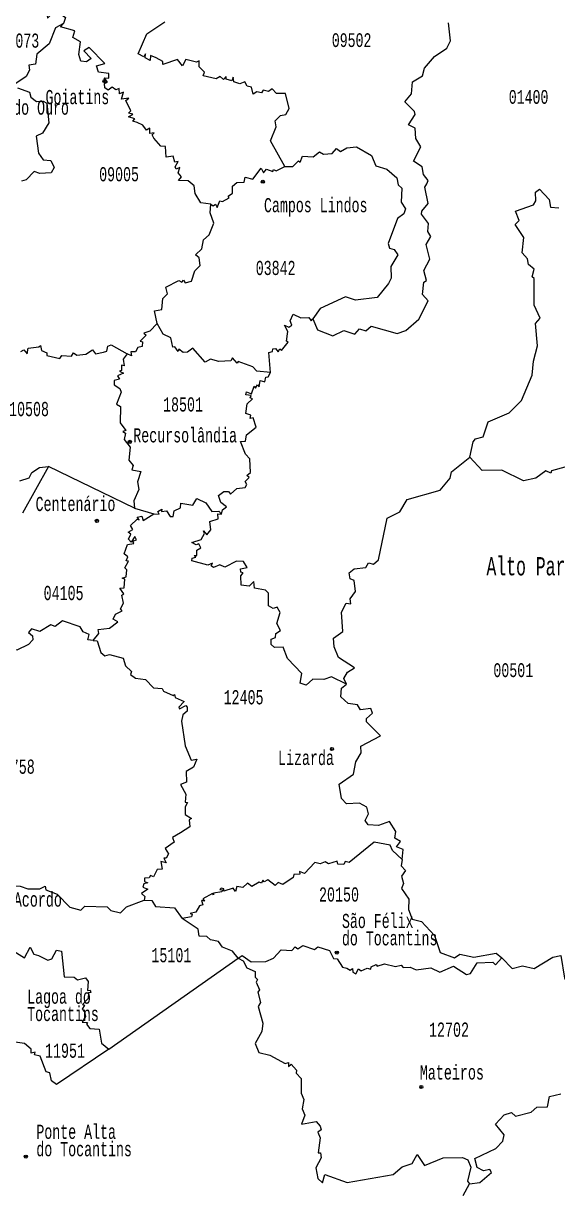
# Model space of a CAD drawing. Header units: millimetres. Extents: x 9851 to 10267, y 23387 to 23778.
# Drawn here: x 10115.32 to 10130.38, y 23616.4 to 23649.32 of the extents above; entities that cross this region are included whole.
import ezdxf
from ezdxf.enums import TextEntityAlignment as Align

# ---------------------------------------------------------------- set-up
doc = ezdxf.new("R2010")
doc.units = ezdxf.units.MM
doc.layers.add('3', color=7, linetype='Continuous')
doc.styles.add('MONOTXT', font='MONOTXT', dxfattribs={"height": 0.2})

# ---------------------------------------------------------------- blocks, each defined once
blk = doc.blocks.new('SEDE')
at = {"layer": '3', "color": 7, "linetype": 'Continuous'}
blk.add_circle((0, 0), 0.00451, dxfattribs=at)

msp = doc.modelspace()

# ---------------------------------------------------------------- linework, layer by layer
at = {"color": 7, "linetype": 'Continuous'}
for p, q in [((10116.031, 23636.821), (10115.296, 23635.506)), ((10118.458, 23635.643), (10116.031, 23636.821)), ((10118.458, 23635.643), (10119.002, 23635.487)), ((10117.731, 23620.386), (10121.38, 23622.956))]:
    msp.add_line(p, q, dxfattribs=at)
for points in [[(10114.847, 23650.402), (10115.124, 23650.297), (10115.463, 23650.468), (10115.709, 23650.43), (10115.777, 23650.005), (10115.953, 23649.876), (10116.004, 23649.463), (10116.138, 23649.61), (10116.375, 23649.581), (10116.513, 23649.486), (10116.455, 23649.316)], [(10122.69, 23645.286), (10122.29, 23646.007), (10122.447, 23646.4), (10122.417, 23646.573), (10122.57, 23646.72), (10122.717, 23646.755), (10122.812, 23646.916), (10122.715, 23647.34), (10122.454, 23647.341), (10122.339, 23647.479), (10122.237, 23647.4), (10122.081, 23647.438), (10122.035, 23647.363), (10121.899, 23647.386), (10121.799, 23647.321), (10121.755, 23647.517), (10121.635, 23647.545), (10121.567, 23647.67), (10121.426, 23647.619), (10121.257, 23647.671), (10121.237, 23647.805), (10121.198, 23647.7), (10121.042, 23647.746), (10121.035, 23647.818), (10120.963, 23647.738), (10120.87, 23647.818), (10120.758, 23647.759), (10120.39, 23647.842), (10120.427, 23647.941), (10120.274, 23648.097), (10120.279, 23648.264), (10120.198, 23648.226), (10119.905, 23648.305), (10119.809, 23648.124), (10119.667, 23648.305), (10119.249, 23648.164), (10119.254, 23648.249), (10119.065, 23648.352), (10118.901, 23648.414), (10118.9, 23648.272), (10118.755, 23648.349), (10118.762, 23648.459), (10118.717, 23648.374), (10118.56, 23648.465), (10118.801, 23649.026), (10119.313, 23649.36)], [(10123.478, 23640.985), (10123.611, 23640.676), (10124.042, 23640.509), (10124.357, 23640.659), (10124.669, 23640.554), (10124.795, 23640.701), (10124.973, 23640.653), (10125.127, 23640.783), (10125.863, 23640.571), (10126.108, 23640.659), (10126.475, 23640.976), (10126.734, 23641.49), (10126.573, 23641.676), (10126.615, 23642.024), (10126.685, 23642.07), (10126.615, 23642.349), (10126.778, 23642.668), (10126.681, 23643.088), (10126.806, 23643.31), (10126.728, 23643.452), (10126.74, 23643.676), (10126.55, 23643.935), (10126.552, 23644.027), (10126.735, 23644.243), (10126.644, 23644.698), (10126.701, 23644.792), (10126.732, 23644.885), (10126.602, 23645.058), (10126.567, 23645.278), (10126.319, 23645.434), (10126.526, 23645.834), (10126.39, 23646.077), (10126.367, 23646.368), (10126.182, 23646.462), (10126.366, 23646.751), (10126.345, 23646.835), (10126.078, 23647.111), (10126.266, 23647.338), (10126.288, 23647.669), (10126.572, 23647.844), (10126.628, 23648.06), (10126.908, 23648.387), (10127.265, 23648.619), (10127.365, 23648.831), (10127.305, 23649.337)], [(10116.455, 23649.316), (10116.231, 23649.195), (10116.048, 23648.743), (10115.701, 23648.453), (10115.663, 23648.173), (10115.479, 23648.146), (10115.497, 23647.997), (10115.401, 23647.823), (10115.076, 23647.603)], [(10120.611, 23644.22), (10120.321, 23644.261), (10120.166, 23644.518), (10120.137, 23644.74), (10119.972, 23644.882), (10119.692, 23644.889), (10119.778, 23644.996), (10119.689, 23645.103), (10119.736, 23645.251), (10119.633, 23645.205), (10119.597, 23645.271), (10119.684, 23645.427), (10119.591, 23645.408), (10119.541, 23645.577), (10119.345, 23645.544), (10119.328, 23645.848), (10119.198, 23645.859), (10119.003, 23646.086), (10118.956, 23646.178), (10119.011, 23646.234), (10118.885, 23646.219), (10118.884, 23646.366), (10118.791, 23646.304), (10118.69, 23646.45), (10118.53, 23646.521), (10118.411, 23646.558), (10118.46, 23646.63), (10118.286, 23646.683), (10118.405, 23646.756), (10118.286, 23646.787), (10118.347, 23646.856), (10118.206, 23647.145), (10118.294, 23647.212), (10118.089, 23647.184), (10118.144, 23647.385), (10118.031, 23647.334), (10118.021, 23647.486), (10117.932, 23647.447), (10117.823, 23647.518), (10117.714, 23647.441), (10117.614, 23647.505), (10117.605, 23647.626), (10117.697, 23647.662), (10117.596, 23647.782), (10117.73, 23647.777), (10117.731, 23647.906), (10117.441, 23647.945), (10117.379, 23648.127), (10117.614, 23648.19), (10117.172, 23648.636), (10117.028, 23648.543), (10117.234, 23648.328), (10117.105, 23648.238), (10116.937, 23648.256), (10116.883, 23648.445), (10116.935, 23648.797), (10116.715, 23648.925), (10116.77, 23649.106), (10116.365, 23649.226), (10116.455, 23649.316)], [(10115.155, 23647.504), (10115.491, 23647.384), (10115.533, 23647.238), (10115.687, 23647.113), (10115.883, 23647.128), (10115.981, 23647.068), (10116.043, 23646.512), (10115.858, 23646.224), (10115.678, 23646.137), (10115.749, 23645.662), (10115.88, 23645.471), (10116.096, 23645.45), (10116.19, 23645.253), (10116.106, 23645.105), (10115.784, 23645.084), (10115.624, 23645.147), (10115.403, 23644.911), (10115.272, 23644.87)], [(10122.69, 23645.286), (10122.922, 23645.283), (10123.074, 23645.441), (10123.123, 23645.409), (10123.195, 23645.573), (10123.491, 23645.561), (10123.672, 23645.697), (10123.786, 23645.629), (10124.025, 23645.652), (10124.151, 23645.791), (10124.266, 23645.708), (10124.443, 23645.809), (10124.71, 23645.835), (10125.132, 23645.592), (10125.262, 23645.302), (10125.569, 23645.206), (10125.853, 23644.964), (10125.892, 23644.766), (10125.987, 23644.676), (10125.974, 23644.276), (10126.094, 23644.093), (10126.052, 23643.949), (10125.865, 23643.819), (10125.604, 23643.113), (10125.642, 23642.982), (10125.771, 23642.943), (10125.881, 23642.788), (10125.678, 23642.464), (10125.687, 23642.132), (10125.62, 23641.987), (10125.298, 23641.586), (10124.688, 23641.512), (10124.404, 23641.604), (10123.688, 23641.281), (10123.478, 23640.985)], [(10120.611, 23644.22), (10120.671, 23644.175), (10120.736, 23644.22), (10120.782, 23644.124), (10120.864, 23644.318), (10120.937, 23644.292), (10121.128, 23644.402), (10121.095, 23644.45), (10121.213, 23644.535), (10121.222, 23644.73), (10121.342, 23644.828), (10121.542, 23644.843), (10121.578, 23644.982), (10121.794, 23644.928), (10122.029, 23645.241), (10122.093, 23645.103), (10122.177, 23645.209), (10122.357, 23645.142), (10122.375, 23645.201), (10122.448, 23645.163), (10122.69, 23645.286)], [(10127.911, 23637.084), (10128.007, 23637.519), (10128.073, 23637.602), (10128.281, 23637.654), (10128.426, 23638.083), (10129.019, 23638.337), (10129.364, 23638.679), (10129.671, 23639.4), (10129.701, 23639.797), (10129.821, 23640.224), (10129.765, 23640.856), (10129.895, 23641.007), (10129.727, 23641.377), (10129.72, 23642.122), (10129.67, 23642.171), (10129.719, 23642.391), (10129.559, 23642.522), (10129.537, 23642.681), (10129.381, 23642.846), (10129.428, 23643.277), (10129.184, 23643.65), (10129.3, 23643.758), (10129.199, 23644.023), (10129.702, 23644.202), (10129.769, 23644.318), (10129.756, 23644.562), (10129.869, 23644.645), (10130.142, 23644.349), (10130.183, 23644.141), (10130.418, 23644.117)], [(10119.09, 23640.859), (10119.02, 23641.21), (10119.221, 23641.254), (10119.249, 23641.558), (10119.381, 23641.693), (10119.34, 23641.877), (10119.707, 23642.068), (10119.792, 23642.025), (10119.838, 23642.076), (10119.887, 23642.006), (10120.061, 23642.051), (10120.155, 23642.34), (10120.309, 23642.489), (10120.28, 23642.708), (10120.176, 23642.792), (10120.354, 23642.962), (10120.403, 23643.219), (10120.556, 23643.36), (10120.69, 23643.686), (10120.587, 23643.977), (10120.611, 23644.22)], [(10122.29, 23639.475), (10122.245, 23640.035), (10122.345, 23640.062), (10122.351, 23640.14), (10122.433, 23640.147), (10122.505, 23640.055), (10122.548, 23640.142), (10122.601, 23640.093), (10122.791, 23640.33), (10122.737, 23640.357), (10122.777, 23640.632), (10122.688, 23640.807), (10122.806, 23640.748), (10122.886, 23640.806), (10122.839, 23640.935), (10122.932, 23641.116), (10123.144, 23641.012), (10123.369, 23641.021), (10123.435, 23640.933), (10123.478, 23640.985)], [(10119.09, 23640.859), (10118.89, 23640.635), (10118.719, 23640.582), (10118.782, 23640.525), (10118.614, 23640.355), (10118.684, 23640.338), (10118.667, 23640.208), (10118.545, 23640.18), (10118.483, 23640.06), (10118.355, 23640.052), (10118.37, 23639.94), (10118.243, 23640.002)], [(10122.29, 23639.475), (10121.904, 23639.509), (10121.791, 23639.634), (10121.379, 23639.78), (10121.35, 23639.738), (10121.22, 23639.883), (10121.172, 23639.802), (10120.833, 23639.78), (10120.595, 23639.846), (10120.449, 23639.766), (10120.097, 23640.163), (10119.948, 23640.051), (10119.827, 23640.039), (10119.707, 23640.131), (10119.69, 23640.07), (10119.591, 23640.2), (10119.537, 23640.183), (10119.475, 23640.455), (10119.261, 23640.557), (10119.09, 23640.859)], [(10115.251, 23640.069), (10115.333, 23640.109), (10115.425, 23640), (10115.456, 23640.159), (10115.755, 23640.198), (10115.805, 23640.23), (10115.828, 23640.093), (10115.979, 23640.025), (10115.983, 23639.952), (10116.348, 23639.869), (10116.41, 23639.95), (10116.677, 23639.932), (10116.731, 23640.03), (10116.832, 23639.962), (10117.078, 23639.993), (10117.273, 23640.114), (10117.351, 23640.001), (10117.576, 23640.044), (10117.675, 23640.075), (10117.702, 23640.212), (10117.797, 23640.251), (10118.243, 23640.002)], [(10118.243, 23640.002), (10118.131, 23639.849), (10118.163, 23639.66), (10118.086, 23639.677), (10118.087, 23639.527), (10118.035, 23639.507), (10118.14, 23639.459), (10117.971, 23639.383), (10118.027, 23639.287), (10117.88, 23639.25), (10117.877, 23639.124), (10118.044, 23639.026), (10118.077, 23638.919), (10117.949, 23638.58), (10118.058, 23638.511), (10118.05, 23638.056), (10118.213, 23637.841), (10118.129, 23637.811), (10118.198, 23637.762), (10118.165, 23637.58), (10118.331, 23637.366), (10118.298, 23636.997), (10118.412, 23636.846), (10118.382, 23636.73), (10118.637, 23636.682), (10118.542, 23636.391), (10118.575, 23636.174), (10118.431, 23635.854), (10118.458, 23635.643)], [(10120.909, 23635.473), (10120.932, 23635.597), (10121.05, 23635.68), (10120.892, 23635.809), (10120.827, 23636.008), (10120.975, 23636.119), (10121.101, 23636.12), (10121.159, 23636.042), (10121.341, 23636.202), (10121.575, 23636.227), (10121.622, 23636.318), (10121.575, 23636.4), (10121.683, 23636.512), (10121.62, 23636.569), (10121.728, 23636.651), (10121.706, 23637.042), (10121.583, 23637.172), (10121.444, 23637.529), (10121.584, 23637.536), (10121.613, 23637.711), (10121.887, 23637.932), (10121.799, 23638.199), (10121.717, 23638.18), (10121.73, 23638.265), (10121.592, 23638.313), (10121.629, 23638.589), (10121.778, 23638.734), (10121.718, 23638.756), (10121.747, 23638.822), (10121.592, 23638.839), (10121.613, 23638.926), (10121.75, 23638.874), (10121.826, 23639.091), (10121.866, 23639.027), (10121.923, 23639.129), (10121.969, 23639.071), (10122.002, 23639.244), (10122.128, 23639.206), (10122.155, 23639.344), (10122.226, 23639.35), (10122.29, 23639.475)], [(10115.221, 23636.415), (10115.483, 23636.504), (10115.561, 23636.651), (10115.774, 23636.79), (10116.031, 23636.821)], [(10124.428, 23630.681), (10124.359, 23630.844), (10124.457, 23631.021), (10124.653, 23631.146), (10124.208, 23631.431), (10124.084, 23631.734), (10124.068, 23631.978), (10124.324, 23632.169), (10124.295, 23632.711), (10124.426, 23632.969), (10124.551, 23632.946), (10124.537, 23633.086), (10124.688, 23633.294), (10124.65, 23633.603), (10124.531, 23633.655), (10124.505, 23633.825), (10124.652, 23633.937), (10124.975, 23633.974), (10125.052, 23634.103), (10125.19, 23634.071), (10125.333, 23634.19), (10125.574, 23635.369), (10125.934, 23635.54), (10126.146, 23635.891), (10127.071, 23636.15), (10127.356, 23636.496), (10127.393, 23636.675), (10127.911, 23637.084)], [(10131.365, 23636.951), (10131.223, 23636.969), (10130.8, 23636.798), (10130.583, 23636.802), (10130.211, 23636.695), (10130.195, 23636.636), (10130.055, 23636.696), (10129.772, 23636.491), (10129.419, 23636.415), (10128.807, 23636.721), (10128.255, 23636.708), (10127.911, 23637.084)], [(10119.002, 23635.487), (10119.149, 23635.481), (10119.11, 23635.549), (10119.222, 23635.618), (10119.213, 23635.548), (10119.353, 23635.57), (10119.459, 23635.411), (10119.541, 23635.414), (10119.573, 23635.573), (10119.747, 23635.657), (10119.76, 23635.79), (10120.097, 23635.73), (10120.215, 23635.916), (10120.467, 23635.8), (10120.637, 23635.554), (10120.828, 23635.56), (10120.909, 23635.473)], [(10117.292, 23631.917), (10117.45, 23632.109), (10117.427, 23632.228), (10117.749, 23632.264), (10117.982, 23632.442), (10117.852, 23632.516), (10117.922, 23632.657), (10118.104, 23632.749), (10118.058, 23632.806), (10118.143, 23632.971), (10118.101, 23633.189), (10118.153, 23633.228), (10118.036, 23633.391), (10118.163, 23633.397), (10118.185, 23633.641), (10118.105, 23633.672), (10118.222, 23633.706), (10118.242, 23633.908), (10118.179, 23633.96), (10118.283, 23634.147), (10118.221, 23634.164), (10118.264, 23634.274), (10118.164, 23634.357), (10118.259, 23634.622), (10118.433, 23634.652), (10118.407, 23634.72), (10118.508, 23634.755), (10118.467, 23634.849), (10118.361, 23634.683), (10118.284, 23634.77), (10118.354, 23634.917), (10118.271, 23634.97), (10118.404, 23635.046), (10118.345, 23635.16), (10118.533, 23635.335), (10118.587, 23635.315), (10118.526, 23635.396), (10118.662, 23635.421), (10118.698, 23635.3), (10119.002, 23635.487)], [(10124.428, 23630.681), (10124.007, 23630.889), (10123.794, 23630.811), (10123.483, 23630.821), (10123.296, 23630.653), (10123.123, 23630.707), (10123.17, 23630.985), (10122.765, 23631.408), (10122.646, 23631.729), (10122.403, 23631.715), (10122.305, 23631.797), (10122.31, 23631.955), (10122.429, 23632.001), (10122.439, 23632.109), (10122.567, 23632.196), (10122.467, 23632.396), (10122.563, 23632.703), (10122.478, 23632.854), (10122.363, 23632.821), (10122.237, 23632.896), (10122.232, 23633.252), (10122.145, 23633.332), (10121.84, 23633.392), (10121.821, 23633.574), (10121.689, 23633.442), (10121.464, 23633.473), (10121.454, 23633.737), (10121.521, 23633.818), (10121.45, 23633.84), (10121.441, 23633.938), (10121.635, 23633.969), (10121.523, 23634.14), (10121.326, 23634.152), (10120.997, 23633.979), (10120.863, 23634.045), (10120.683, 23633.975), (10120.62, 23634.016), (10120.654, 23634.094), (10120.521, 23634.036), (10120.069, 23634.158), (10120.077, 23634.237), (10120.179, 23634.267), (10120.139, 23634.315), (10120.214, 23634.315), (10120.215, 23634.459), (10120.322, 23634.531), (10120.27, 23634.64), (10120.192, 23634.608), (10120.071, 23634.677), (10120.336, 23634.767), (10120.432, 23634.934), (10120.399, 23635.007), (10120.492, 23634.896), (10120.603, 23635.034), (10120.574, 23635.267), (10120.81, 23635.341), (10120.803, 23635.491), (10120.909, 23635.473)], [(10117.292, 23631.917), (10117.134, 23631.937), (10117.18, 23632.086), (10117.006, 23632.155), (10116.922, 23632.299), (10116.423, 23632.471), (10116.217, 23632.305), (10116.092, 23632.358), (10115.786, 23632.164), (10115.549, 23632.245), (10115.462, 23632.141), (10115.578, 23632.047), (10115.587, 23631.93), (10115.463, 23631.803), (10115.137, 23631.641), (10114.771, 23631.777), (10114.583, 23631.491), (10114.364, 23631.494), (10114.277, 23631.248), (10113.929, 23631.461), (10113.492, 23631.447), (10113.512, 23631.607)], [(10117.292, 23631.917), (10117.399, 23631.9), (10117.505, 23631.572), (10117.618, 23631.478), (10117.753, 23631.521), (10118.13, 23631.414), (10118.201, 23631.199), (10118.368, 23631.043), (10118.342, 23630.956), (10118.481, 23630.848), (10118.769, 23630.814), (10118.99, 23630.574), (10119.235, 23630.559), (10119.275, 23630.485), (10119.541, 23630.358), (10119.583, 23630.394), (10119.598, 23630.306), (10119.859, 23630.197), (10119.703, 23630.033), (10119.726, 23629.982), (10119.903, 23630.083), (10119.935, 23630.036), (10119.941, 23629.917), (10119.819, 23629.815), (10119.783, 23629.643), (10119.887, 23628.941), (10120.055, 23628.535), (10120.212, 23628.567), (10120.117, 23628.344), (10119.914, 23628.221), (10119.921, 23627.914), (10119.753, 23627.852), (10119.897, 23627.579), (10119.884, 23627.355), (10119.95, 23627.347), (10119.879, 23627.218), (10119.88, 23627.002), (10120.059, 23626.889), (10119.994, 23626.851), (10120.01, 23626.657), (10119.754, 23626.487), (10119.525, 23626.358), (10119.57, 23626.227), (10119.322, 23626.051), (10119.41, 23625.892), (10119.351, 23625.777), (10119.277, 23625.77), (10119.351, 23625.641), (10119.194, 23625.68), (10119.238, 23625.466), (10119.093, 23625.459), (10118.986, 23625.251), (10118.902, 23625.285), (10118.869, 23625.217), (10118.735, 23625.213), (10118.738, 23625.118), (10118.829, 23625.079), (10118.72, 23625.049), (10118.69, 23624.954), (10118.828, 23624.899), (10118.652, 23624.773), (10118.746, 23624.692), (10118.726, 23624.585)], [(10126, 23625.732), (10126.027, 23626.022), (10125.84, 23626.096), (10125.953, 23626.244), (10125.796, 23626.337), (10125.82, 23626.522), (10125.642, 23626.81), (10125.332, 23626.694), (10125.039, 23626.717), (10124.96, 23626.833), (10125.056, 23627.022), (10125.005, 23627.211), (10124.795, 23627.324), (10124.434, 23627.308), (10124.292, 23627.456), (10124.223, 23627.862), (10124.626, 23628.139), (10124.695, 23628.495), (10124.843, 23628.743), (10124.838, 23628.934), (10125.389, 23629.226), (10125, 23629.619), (10124.999, 23629.714), (10125.164, 23629.867), (10125.116, 23629.992), (10124.83, 23629.962), (10124.737, 23630.102), (10124.48, 23630.139), (10124.275, 23630.327), (10124.294, 23630.565), (10124.428, 23630.681)], [(10112.35, 23625.999), (10112.568, 23625.929), (10112.866, 23625.562), (10113.224, 23625.513), (10113.598, 23625.266), (10113.997, 23625.185), (10114.163, 23625.025), (10114.469, 23624.91), (10114.64, 23624.895), (10114.789, 23625.008), (10115.232, 23624.985), (10115.445, 23624.907), (10115.782, 23624.907), (10115.933, 23624.98), (10115.958, 23624.877), (10116.273, 23624.756), (10116.63, 23624.392), (10116.94, 23624.31), (10117.056, 23624.419), (10117.679, 23624.402), (10117.784, 23624.3), (10118.06, 23624.232), (10118.225, 23624.398), (10118.726, 23624.585)], [(10126, 23625.732), (10125.73, 23625.987), (10125.667, 23626.144), (10125.213, 23626.221), (10124.507, 23625.648), (10124.393, 23625.68), (10124.36, 23625.599), (10124.184, 23625.608), (10124.17, 23625.691), (10123.92, 23625.615), (10123.832, 23625.671), (10123.69, 23625.613), (10123.536, 23625.656), (10123.248, 23625.346), (10123.111, 23625.4), (10123.113, 23625.32), (10122.95, 23625.314), (10122.93, 23625.226), (10122.637, 23625.033), (10122.506, 23625.086), (10122.422, 23625.006), (10122.212, 23625.167), (10122.107, 23625.103), (10122.073, 23625.157), (10122.033, 23625.066), (10121.969, 23625.099), (10121.766, 23624.971), (10121.642, 23625.068), (10121.51, 23624.951), (10121.335, 23624.979), (10121.3, 23624.831), (10121.232, 23624.924), (10120.971, 23624.844), (10120.977, 23624.909), (10120.899, 23624.931), (10120.861, 23624.889), (10120.933, 23624.884), (10120.92, 23624.825), (10120.677, 23624.789), (10120.681, 23624.738), (10120.655, 23624.782), (10120.382, 23624.63), (10120.429, 23624.557), (10120.347, 23624.576), (10120.377, 23624.46), (10120.284, 23624.43), (10120.179, 23624.25), (10120.025, 23624.216), (10120.083, 23624.198), (10120.059, 23624.12), (10119.801, 23624.072)], [(10126, 23625.732), (10125.97, 23625.558), (10126.099, 23625.426), (10125.986, 23625.269), (10126.038, 23625.06), (10125.98, 23624.914), (10126.185, 23624.617), (10126.182, 23624.324), (10126.287, 23624.053), (10126.55, 23623.988), (10126.917, 23623.595), (10127.077, 23623.109), (10127.481, 23622.96), (10127.625, 23623.068), (10128.026, 23622.981), (10128.647, 23623.099), (10128.807, 23622.967)], [(10118.726, 23624.585), (10118.945, 23624.577), (10119.048, 23624.413), (10119.582, 23624.376), (10119.801, 23624.072)], [(10121.38, 23622.956), (10121.216, 23623.148), (10120.935, 23623.26), (10120.82, 23623.423), (10120.595, 23623.468), (10120.494, 23623.566), (10120.28, 23623.574), (10120.246, 23623.776), (10119.801, 23624.072)], [(10115.056, 23623.155), (10115.352, 23622.96), (10115.509, 23623.26), (10115.612, 23623.067), (10115.749, 23623.025), (10116.015, 23622.893), (10116.128, 23622.937), (10116.253, 23623.176), (10116.396, 23623.153), (10116.473, 23622.431), (10116.756, 23622.421), (10116.847, 23622.34), (10117.074, 23622.394), (10117.145, 23622.292), (10117.133, 23622.038), (10117.207, 23622.05), (10117.226, 23621.983), (10117.156, 23621.979), (10117.144, 23621.819), (10116.991, 23621.649), (10117.044, 23621.623), (10116.977, 23621.513), (10117.04, 23621.436), (10117.07, 23621.307), (10116.983, 23621.149), (10117.133, 23621.135), (10117.097, 23621.093), (10117.197, 23620.973), (10117.46, 23620.95), (10117.523, 23620.554), (10117.731, 23620.386)], [(10121.38, 23622.956), (10121.488, 23623.033), (10121.74, 23622.851), (10122.154, 23622.862), (10122.369, 23622.956), (10122.589, 23623.193), (10122.894, 23623.167), (10122.98, 23623.273), (10123.064, 23623.217), (10123.196, 23623.311), (10123.533, 23623.198), (10123.622, 23623.274), (10123.952, 23623.17), (10124.065, 23622.947), (10124.171, 23622.935), (10124.322, 23622.703), (10124.444, 23622.675), (10124.535, 23622.619), (10124.597, 23622.664), (10124.608, 23622.557), (10124.696, 23622.516), (10124.768, 23622.648), (10124.841, 23622.598), (10125.014, 23622.674), (10125.121, 23622.645), (10125.123, 23622.708), (10125.272, 23622.771), (10125.295, 23622.726), (10125.503, 23622.789), (10125.811, 23622.715), (10125.975, 23622.756), (10126.027, 23622.689), (10126.222, 23622.704), (10126.392, 23622.62), (10126.808, 23622.679), (10127.059, 23622.563), (10127.453, 23622.73), (10127.811, 23622.493), (10127.926, 23622.523), (10128.12, 23622.825), (10128.559, 23622.839), (10128.636, 23622.77), (10128.807, 23622.967)], [(10128.807, 23622.967), (10129.099, 23622.665), (10129.397, 23622.733), (10129.725, 23622.665), (10130.248, 23622.98), (10130.474, 23623.028), (10130.579, 23622.392), (10130.701, 23622.192), (10130.794, 23622.294), (10131.017, 23622.313), (10131.291, 23622.211)], [(10121.38, 23622.956), (10121.517, 23622.878), (10121.618, 23622.677), (10121.856, 23622.574), (10121.852, 23622.414), (10121.925, 23622.348), (10121.882, 23622.279), (10121.983, 23622.059), (10121.935, 23621.998), (10122.003, 23621.704), (10121.942, 23621.59), (10122.069, 23621.12), (10122.04, 23620.887), (10121.861, 23620.545), (10121.962, 23620.288), (10122.273, 23620.216), (10122.699, 23619.983), (10122.792, 23620.011), (10122.797, 23619.894), (10122.872, 23619.964), (10123.018, 23619.791), (10123.013, 23619.713), (10123.158, 23619.562), (10123.152, 23619.146), (10123.225, 23618.967), (10123.181, 23618.701), (10123.26, 23618.523), (10123.165, 23618.267), (10123.576, 23618.35), (10123.687, 23618.218), (10123.718, 23618.108), (10123.622, 23618.049), (10123.686, 23617.881), (10123.636, 23617.466), (10123.7, 23617.464), (10123.717, 23617.319), (10123.57, 23617.043), (10123.619, 23616.741), (10123.757, 23616.618), (10123.824, 23616.849), (10124.45, 23616.624), (10125.749, 23616.855), (10125.997, 23617.065), (10126.285, 23617.166), (10126.422, 23617.416), (10126.631, 23617.107), (10127.161, 23617.326), (10127.701, 23617.331), (10127.855, 23617.263), (10127.937, 23617.06), (10127.84, 23616.659), (10127.904, 23616.584)], [(10117.731, 23620.386), (10116.258, 23619.389), (10116.118, 23619.495), (10116.066, 23619.717), (10115.961, 23619.743), (10115.792, 23620.189), (10115.632, 23620.224), (10115.658, 23620.306), (10115.545, 23620.27), (10115.538, 23620.383), (10115.355, 23620.551), (10115.088, 23620.582), (10114.935, 23620.71), (10114.591, 23620.609), (10114.558, 23620.723), (10114.444, 23620.791), (10114.32, 23620.807), (10114.292, 23620.741), (10114.076, 23620.857)], [(10127.904, 23616.584), (10128.193, 23616.623), (10128.519, 23616.908), (10128.47, 23616.991), (10128.295, 23616.956), (10128.119, 23617.051), (10128.051, 23617.299), (10128.644, 23617.583), (10128.835, 23617.792), (10128.877, 23617.966), (10128.636, 23618.27), (10128.877, 23618.531), (10129.082, 23618.603), (10129.193, 23618.497), (10129.636, 23618.612), (10129.802, 23618.752), (10130.096, 23618.758), (10130.157, 23619.052), (10130.478, 23619.126)], [(10127.721, 23616.258), (10127.904, 23616.584)]]:
    msp.add_lwpolyline(points, dxfattribs=at)
for p in [(10117.61, 23647.693), (10122.072, 23644.855), (10118.322, 23637.516), (10117.394, 23635.288), (10124.022, 23628.852), (10124.158, 23623.11), (10126.541, 23619.318), (10115.391, 23617.355)]:
    msp.add_point(p, dxfattribs=at)

# ---------------------------------------------------------------- block references
at = {"color": 7, "linetype": 'Continuous', "zscale": 10}
for p, xscale, yscale, rotation in [((10117.61, 23647.693), 10, 10, 0.6328733637719977), ((10122.072, 23644.855), 10, 10, 0.6814347174670811), ((10118.322, 23637.516), 10.00001318707871, 10.00001318707871, 0.6835690014381128), ((10117.394, 23635.288), 10.00001207641963, 10.00001207641963, 0.6830354306229776), ((10124.022, 23628.852), 9.999983683230658, 9.999983683230658, 0.7750926102307991), ((10124.158, 23623.11), 10, 10, 0.7991064603140646), ((10126.541, 23619.318), 10, 10, 0.840998146770146), ((10115.391, 23617.355), 10.00001577745959, 10.00001577745959, 0.7067825069821047)]:
    msp.add_blockref('SEDE', p, dxfattribs=dict(at, xscale=xscale, yscale=yscale, rotation=rotation))

# ---------------------------------------------------------------- texts
at = {"color": 7, "linetype": 'Continuous', "style": 'MONOTXT'}
for s, height, rotation, width, p in [('03073', 0.3987, 360, 0.65, (10114.647, 23649.034)), ('09502', 0.3869, 0, 0.667461, (10124.017, 23649.041)), ('01400', 0.3871, 0, 0.667463, (10129.006, 23647.44))]:
    msp.add_text(s, height=height, rotation=rotation, dxfattribs=dict(at, width=width)).set_placement(p, align=Align.TOP_LEFT)
for s, height, width, p in [('Goiatins', 0.399, 0.65, (10117.742, 23647.441)), ('Alto Parna%%237ba', 0.51399, 0.625484, (10131.995, 23634.265))]:
    msp.add_text(s, height=height, dxfattribs=dict(at, width=width)).set_placement(p, align=Align.TOP_RIGHT)
at = {"color": 7, "linetype": 'Continuous', "style": 'MONOTXT', "width": 0.65}
msp.add_text('Barra do Ouro', height=0.39889, dxfattribs=at).set_placement((10113.688, 23647.144), align=Align.TOP_LEFT)
at = {"color": 7, "linetype": 'Continuous', "style": 'MONOTXT'}
for s, height, width, p in [('09005', 0.3993, 0.650003, (10118.019, 23645.066)), ('Campos Lindos', 0.39918, 0.649996, (10123.564, 23644.151)), ('03842', 0.3993, 0.650005, (10122.434, 23642.422)), ('10508', 0.3998, 0.649997, (10115.48, 23638.442)), ('18501', 0.3997, 0.649999, (10119.822, 23638.573)), ('Recursol%%226ndia', 0.39983, 0.65, (10119.882, 23637.717)), ('Centen%%225rio', 0.40004, 0.650002, (10116.791, 23635.782)), ('04105', 0.4003, 0.650002, (10116.455, 23633.254)), ('12405', 0.4007, 0.650002, (10121.529, 23630.313)), ('18758', 0.4009, 0.650001, (10115.078, 23628.355)), ('20150', 0.4013, 0.649999, (10124.22, 23624.75)), ('15101', 0.4015, 0.650003, (10119.494, 23623.038)), ('12702', 0.4018, 0.650005, (10127.321, 23620.938)), ('11951', 0.4019, 0.650004, (10116.494, 23620.345)), ('Mateiros', 0.4019, 0.65, (10127.403, 23619.748))]:
    msp.add_text(s, height=height, dxfattribs=dict(at, width=width)).set_placement(p, align=Align.MIDDLE)
at = {"color": 7, "linetype": 'Continuous', "style": 'MONOTXT', "width": 0.666664}
msp.add_text('00501', height=0.3893, rotation=0, dxfattribs=at).set_placement((10129.134, 23631.077), align=Align.MIDDLE)
at = {"color": 7, "linetype": 'Continuous', "style": 'MONOTXT', "width": 0.650005}
msp.add_text('Lizarda', height=0.4008, rotation=360, dxfattribs=at).set_placement((10124.078, 23628.803), align=Align.TOP_RIGHT)
at = {"color": 7, "linetype": 'Continuous', "style": 'MONOTXT', "width": 0.650006}
msp.add_text('Novo Acordo', height=0.40136, dxfattribs=at).set_placement((10113.923, 23624.407))
at = {"color": 7, "linetype": 'Continuous', "style": 'MONOTXT'}
for s, height, rotation, width, p in [('S%%227o F%%233lix ', 0.39876, 359.9996, 0.649997, (10124.303, 23623.804)), ('do Tocantins', 0.39876, 359.9996, 0.649997, (10124.303, 23623.315)), ('Lagoa do ', 0.3989, 0.0017, 0.649998, (10115.428, 23621.669)), ('Tocantins', 0.3989, 0.0017, 0.649998, (10115.428, 23621.18)), ('Ponte Alta ', 0.39904, 0.0019, 0.649997, (10115.687, 23617.857)), ('do Tocantins', 0.39904, 0.0019, 0.649997, (10115.687, 23617.367))]:
    msp.add_text(s, height=height, rotation=rotation, dxfattribs=dict(at, width=width)).set_placement(p)

doc.saveas('drawing.dxf')
